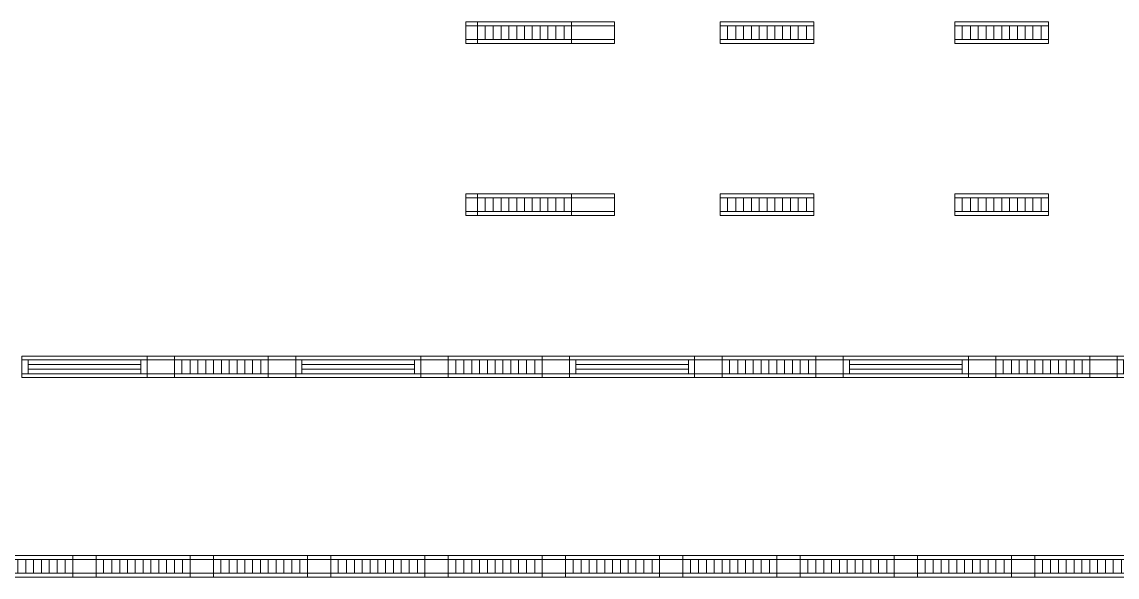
# Model space of a CAD drawing. Header units: millimetres. Extents: x -962357 to -591296, y -195428 to 59420.
# Drawn here: x -837880 to -823880, y -195428 to -188330 of the extents above; entities that cross this region are included whole.
import ezdxf

# ---------------------------------------------------------------- set-up
doc = ezdxf.new("R2010")
doc.units = ezdxf.units.MM
doc.linetypes.add('DPA_Hidden 50', pattern=[3, 2, -1])
doc.layers.add('A-GLAZ-CURT', color=2, linetype='Continuous', lineweight=9)

# ---------------------------------------------------------------- blocks, each defined once
blk = doc.blocks.new('DPA_CP_Metal Ceiling Panel1 - Horizontal with Gap-13940692-4180-01 LOWER PLATFORM LEVEL - REFLECTED CEILING PLAN')
at = {"layer": 'A-GLAZ-CURT'}
for p, q in [((-832207, 6974), (-832207, 7249)), ((-832207, 6974), (-832207, 7249)), ((-832207, 7249), (-832057, 7249)), ((-832207, 7249), (-832057, 7249)), ((-832207, 6974), (-832207, 7249)), ((-832207, 7199), (-832057, 7199)), ((-832057, 6974), (-832057, 7249)), ((-832057, 7249), (-832057, 6974)), ((-832057, 7249), (-832057, 6974)), ((-832207, 7024), (-832057, 7024)), ((-832207, 6974), (-832057, 6974)), ((-832057, 6974), (-832207, 6974)), ((-832057, 6974), (-832207, 6974))]:
    blk.add_line(p, q, dxfattribs=at)
blk = doc.blocks.new('DPA_CP_Metal Ceiling Luminaire2 - Linear Luminaire-12437131-4180-01 LOWER PLATFORM LEVEL - REFLECTED CEILING PLAN')
at = {"layer": 'A-GLAZ-CURT'}
for p, q in [((-832057, 6974), (-832057, 7249)), ((-832057, 7249), (-830857, 7249)), ((-832057, 7249), (-832057, 6974)), ((-830857, 7249), (-832057, 7249)), ((-832057, 7249), (-830857, 7249)), ((-832057, 7212), (-832057, 6974)), ((-832057, 7199), (-830857, 7199)), ((-830857, 7249), (-830857, 6974)), ((-830857, 6974), (-830857, 7249)), ((-830857, 7212), (-830857, 6974)), ((-832057, 7024), (-830857, 7024)), ((-830857, 6974), (-832057, 6974)), ((-830857, 6974), (-832057, 6974)), ((-832057, 6974), (-830857, 6974))]:
    blk.add_line(p, q, dxfattribs=at)
at = {"layer": 'A-GLAZ-CURT', "linetype": 'DPA_Hidden 50'}
for p, q in [((-831962, 7199), (-831962, 7024)), ((-831857, 7199), (-831857, 7024)), ((-831757, 7199), (-831757, 7024)), ((-831657, 7199), (-831657, 7024)), ((-831557, 7199), (-831557, 7024)), ((-831457, 7199), (-831457, 7024)), ((-831357, 7199), (-831357, 7024)), ((-831257, 7199), (-831257, 7024)), ((-831157, 7199), (-831157, 7024)), ((-831057, 7199), (-831057, 7024)), ((-830952, 7199), (-830952, 7024))]:
    blk.add_line(p, q, dxfattribs=at)
blk = doc.blocks.new('DPA_CP_Metal Ceiling Panel1 - Horizontal with Gap-12437177-4180-01 LOWER PLATFORM LEVEL - REFLECTED CEILING PLAN')
at = {"layer": 'A-GLAZ-CURT'}
for p, q in [((-830857, 6974), (-830857, 7249)), ((-830857, 6974), (-830857, 7249)), ((-830857, 7249), (-830307, 7249)), ((-830857, 7249), (-830307, 7249)), ((-830857, 6974), (-830857, 7249)), ((-830857, 7199), (-830307, 7199)), ((-830307, 6974), (-830307, 7249)), ((-830307, 7249), (-830307, 6974)), ((-830307, 7249), (-830307, 6974)), ((-830857, 7024), (-830307, 7024)), ((-830857, 6974), (-830307, 6974)), ((-830307, 6974), (-830857, 6974)), ((-830307, 6974), (-830857, 6974))]:
    blk.add_line(p, q, dxfattribs=at)
blk = doc.blocks.new('DPA_CP_Metal Ceiling Panel1 - Horizontal with Gap-12451702-4180-01 LOWER PLATFORM LEVEL - REFLECTED CEILING PLAN')
at = {"layer": 'A-GLAZ-CURT'}
for p, q in [((-832207, 4774), (-832207, 5049)), ((-832207, 4774), (-832207, 5049)), ((-832207, 5049), (-832057, 5049)), ((-832207, 5049), (-832057, 5049)), ((-832207, 4774), (-832207, 5049)), ((-832057, 4774), (-832057, 5049)), ((-832057, 5049), (-832057, 4774)), ((-832057, 5049), (-832057, 4774)), ((-832207, 4999), (-832057, 4999)), ((-832207, 4824), (-832057, 4824)), ((-832207, 4774), (-832057, 4774)), ((-832057, 4774), (-832207, 4774)), ((-832057, 4774), (-832207, 4774))]:
    blk.add_line(p, q, dxfattribs=at)
blk = doc.blocks.new('DPA_CP_Metal Ceiling Luminaire2 - Linear Luminaire-V63-4180-01 LOWER PLATFORM LEVEL - REFLECTED CEILING PLAN')
at = {"layer": 'A-GLAZ-CURT'}
for p, q in [((-824932, 152), (-824932, 427)), ((-824932, 427), (-823732, 427)), ((-824932, 427), (-824932, 152)), ((-823732, 427), (-824932, 427)), ((-824932, 427), (-823732, 427)), ((-823732, 427), (-823732, 152)), ((-823732, 152), (-823732, 427)), ((-824932, 389), (-824932, 152)), ((-824932, 377), (-823732, 377)), ((-823732, 389), (-823732, 152)), ((-824932, 202), (-823732, 202)), ((-823732, 152), (-824932, 152)), ((-823737, 152), (-824932, 152)), ((-824932, 152), (-823732, 152))]:
    blk.add_line(p, q, dxfattribs=at)
at = {"layer": 'A-GLAZ-CURT', "linetype": 'DPA_Hidden 50'}
for p, q in [((-824837, 377), (-824837, 202)), ((-824732, 377), (-824732, 202)), ((-824632, 377), (-824632, 202)), ((-824532, 377), (-824532, 202)), ((-824432, 377), (-824432, 202)), ((-824332, 377), (-824332, 202)), ((-824232, 377), (-824232, 202)), ((-824132, 377), (-824132, 202)), ((-824032, 377), (-824032, 202)), ((-823932, 377), (-823932, 202)), ((-823827, 377), (-823827, 202))]:
    blk.add_line(p, q, dxfattribs=at)
blk = doc.blocks.new('DPA_CP_Metal Ceiling Panel1 - Horizontal with Gap-13297912-4180-01 LOWER PLATFORM LEVEL - REFLECTED CEILING PLAN')
at = {"layer": 'A-GLAZ-CURT'}
for p, q in [((-786232, 152), (-786232, 427)), ((-786232, 152), (-786232, 427)), ((-786232, 427), (-785932, 427)), ((-786232, 427), (-785932, 427)), ((-786232, 152), (-786232, 427)), ((-785932, 152), (-785932, 427)), ((-785932, 427), (-785932, 152)), ((-785932, 427), (-785932, 152)), ((-786232, 377), (-785932, 377)), ((-786232, 202), (-785932, 202)), ((-786232, 152), (-785932, 152)), ((-785932, 152), (-786232, 152)), ((-785932, 152), (-786232, 152))]:
    blk.add_line(p, q, dxfattribs=at)
blk = doc.blocks.new('DPA_CP_Metal Ceiling Luminaire2 - Linear Luminaire-12404975-4180-01 LOWER PLATFORM LEVEL - REFLECTED CEILING PLAN')
at = {"layer": 'A-GLAZ-CURT'}
for p, q in [((-786932, 2702), (-786932, 2977)), ((-786932, 2977), (-785732, 2977)), ((-786932, 2977), (-786932, 2702)), ((-785732, 2977), (-786932, 2977)), ((-786932, 2977), (-785732, 2977)), ((-785732, 2977), (-785732, 2702)), ((-785732, 2702), (-785732, 2977)), ((-786932, 2939), (-786932, 2702)), ((-786932, 2927), (-785732, 2927)), ((-785732, 2939), (-785732, 2702)), ((-786932, 2752), (-785732, 2752)), ((-785732, 2702), (-786932, 2702)), ((-785732, 2702), (-786932, 2702)), ((-786932, 2702), (-785732, 2702))]:
    blk.add_line(p, q, dxfattribs=at)
at = {"layer": 'A-GLAZ-CURT', "linetype": 'DPA_Hidden 50'}
for p, q in [((-786837, 2927), (-786837, 2752)), ((-786732, 2927), (-786732, 2752)), ((-786632, 2927), (-786632, 2752)), ((-786532, 2927), (-786532, 2752)), ((-786432, 2927), (-786432, 2752)), ((-786332, 2927), (-786332, 2752)), ((-786232, 2927), (-786232, 2752)), ((-786132, 2927), (-786132, 2752)), ((-786032, 2927), (-786032, 2752)), ((-785932, 2927), (-785932, 2752)), ((-785827, 2927), (-785827, 2752))]:
    blk.add_line(p, q, dxfattribs=at)
blk = doc.blocks.new('DPA_CP_Metal Ceiling Luminaire2 - Linear Luminaire-V86-4180-01 LOWER PLATFORM LEVEL - REFLECTED CEILING PLAN')
at = {"layer": 'A-GLAZ-CURT'}
for p, q in [((-828957, 7249), (-827757, 7249)), ((-828957, 7249), (-828957, 6974)), ((-827757, 7249), (-828957, 7249)), ((-828957, 7249), (-827757, 7249)), ((-828957, 7212), (-828957, 6974)), ((-828957, 7199), (-827757, 7199)), ((-827757, 6974), (-827757, 7249)), ((-827757, 7212), (-827757, 6974)), ((-828957, 7024), (-827757, 7024)), ((-827757, 6974), (-828957, 6974)), ((-827757, 6974), (-828957, 6974)), ((-828957, 6974), (-827757, 6974))]:
    blk.add_line(p, q, dxfattribs=at)
at = {"layer": 'A-GLAZ-CURT', "linetype": 'DPA_Hidden 50'}
for p, q in [((-828862, 7199), (-828862, 7024)), ((-828757, 7199), (-828757, 7024)), ((-828657, 7199), (-828657, 7024)), ((-828557, 7199), (-828557, 7024)), ((-828457, 7199), (-828457, 7024)), ((-828357, 7199), (-828357, 7024)), ((-828257, 7199), (-828257, 7024)), ((-828157, 7199), (-828157, 7024)), ((-828057, 7199), (-828057, 7024)), ((-827957, 7199), (-827957, 7024)), ((-827852, 7199), (-827852, 7024))]:
    blk.add_line(p, q, dxfattribs=at)
blk = doc.blocks.new('DPA_CP_Metal Ceiling Air Supply1 - Linear Diffuser Air Supply-12404980-4180-01 LOWER PLATFORM LEVEL - REFLECTED CEILING PLAN')
at = {"layer": 'A-GLAZ-CURT'}
for p, q in [((-788882, 2702), (-788882, 2977)), ((-788882, 2977), (-787282, 2977)), ((-788882, 2702), (-788882, 2977)), ((-788882, 2977), (-787282, 2977)), ((-788882, 2977), (-787282, 2977)), ((-788882, 2702), (-788882, 2977)), ((-787282, 2702), (-787282, 2977)), ((-787282, 2977), (-787282, 2702)), ((-787282, 2977), (-787282, 2702)), ((-787282, 2927), (-788882, 2927)), ((-788802, 2927), (-788802, 2752)), ((-787362, 2927), (-787362, 2752)), ((-787282, 2752), (-788882, 2752)), ((-788882, 2702), (-787282, 2702)), ((-787282, 2702), (-788882, 2702)), ((-787282, 2702), (-788882, 2702))]:
    blk.add_line(p, q, dxfattribs=at)
at = {"layer": 'A-GLAZ-CURT', "linetype": 'DPA_Hidden 50'}
for p, q in [((-787362, 2868), (-788802, 2868)), ((-787362, 2810), (-788802, 2810))]:
    blk.add_line(p, q, dxfattribs=at)
blk = doc.blocks.new('DPA_CP_Metal Ceiling Panel1 - Horizontal with Gap-16028279-4180-01 LOWER PLATFORM LEVEL - REFLECTED CEILING PLAN')
at = {"layer": 'A-GLAZ-CURT'}
for p, q in [((-787282, 2702), (-787282, 2977)), ((-787282, 2702), (-787282, 2977)), ((-787282, 2977), (-786932, 2977)), ((-787282, 2977), (-786932, 2977)), ((-787282, 2702), (-787282, 2977)), ((-786932, 2702), (-786932, 2977)), ((-786932, 2977), (-786932, 2702)), ((-786932, 2977), (-786932, 2702)), ((-787282, 2927), (-786932, 2927)), ((-787282, 2752), (-786932, 2752)), ((-787282, 2702), (-786932, 2702)), ((-786932, 2702), (-787282, 2702)), ((-786932, 2702), (-787282, 2702))]:
    blk.add_line(p, q, dxfattribs=at)
blk = doc.blocks.new('C-1-PP19-AR-4180-01-B_20250908-040939_EXDOWNLIGHT')
at = {"layer": 'A-GLAZ-CURT'}
for name, p in [('DPA_CP_Metal Ceiling Panel1 - Horizontal with Gap-13940692-4180-01 LOWER PLATFORM LEVEL - REFLECTED CEILING PLAN', (744682, -199159)), ('DPA_CP_Metal Ceiling Luminaire2 - Linear Luminaire-12437131-4180-01 LOWER PLATFORM LEVEL - REFLECTED CEILING PLAN', (744682, -199159)), ('DPA_CP_Metal Ceiling Panel1 - Horizontal with Gap-12437177-4180-01 LOWER PLATFORM LEVEL - REFLECTED CEILING PLAN', (744682, -199159)), ('DPA_CP_Metal Ceiling Luminaire2 - Linear Luminaire-V86-4180-01 LOWER PLATFORM LEVEL - REFLECTED CEILING PLAN', (744682, -199159)), ('DPA_CP_Metal Ceiling Luminaire2 - Linear Luminaire-V86-4180-01 LOWER PLATFORM LEVEL - REFLECTED CEILING PLAN', (747682, -199159)), ('DPA_CP_Metal Ceiling Panel1 - Horizontal with Gap-12451702-4180-01 LOWER PLATFORM LEVEL - REFLECTED CEILING PLAN', (744682, -199159)), ('DPA_CP_Metal Ceiling Luminaire2 - Linear Luminaire-12437131-4180-01 LOWER PLATFORM LEVEL - REFLECTED CEILING PLAN', (744682, -201359)), ('DPA_CP_Metal Ceiling Panel1 - Horizontal with Gap-12437177-4180-01 LOWER PLATFORM LEVEL - REFLECTED CEILING PLAN', (744682, -201359)), ('DPA_CP_Metal Ceiling Luminaire2 - Linear Luminaire-V86-4180-01 LOWER PLATFORM LEVEL - REFLECTED CEILING PLAN', (744682, -201359)), ('DPA_CP_Metal Ceiling Luminaire2 - Linear Luminaire-V86-4180-01 LOWER PLATFORM LEVEL - REFLECTED CEILING PLAN', (747682, -201359)), ('DPA_CP_Metal Ceiling Air Supply1 - Linear Diffuser Air Supply-12404980-4180-01 LOWER PLATFORM LEVEL - REFLECTED CEILING PLAN', (695682, -199159)), ('DPA_CP_Metal Ceiling Air Supply1 - Linear Diffuser Air Supply-12404980-4180-01 LOWER PLATFORM LEVEL - REFLECTED CEILING PLAN', (695682, -199159)), ('DPA_CP_Metal Ceiling Air Supply1 - Linear Diffuser Air Supply-12404980-4180-01 LOWER PLATFORM LEVEL - REFLECTED CEILING PLAN', (695682, -199159)), ('DPA_CP_Metal Ceiling Panel1 - Horizontal with Gap-16028279-4180-01 LOWER PLATFORM LEVEL - REFLECTED CEILING PLAN', (695682, -199159)), ('DPA_CP_Metal Ceiling Panel1 - Horizontal with Gap-16028279-4180-01 LOWER PLATFORM LEVEL - REFLECTED CEILING PLAN', (695682, -199159)), ('DPA_CP_Metal Ceiling Panel1 - Horizontal with Gap-16028279-4180-01 LOWER PLATFORM LEVEL - REFLECTED CEILING PLAN', (695682, -199159)), ('DPA_CP_Metal Ceiling Luminaire2 - Linear Luminaire-12404975-4180-01 LOWER PLATFORM LEVEL - REFLECTED CEILING PLAN', (695682, -199159)), ('DPA_CP_Metal Ceiling Luminaire2 - Linear Luminaire-12404975-4180-01 LOWER PLATFORM LEVEL - REFLECTED CEILING PLAN', (695682, -199159)), ('DPA_CP_Metal Ceiling Luminaire2 - Linear Luminaire-12404975-4180-01 LOWER PLATFORM LEVEL - REFLECTED CEILING PLAN', (695682, -199159)), ('DPA_CP_Metal Ceiling Panel1 - Horizontal with Gap-16028279-4180-01 LOWER PLATFORM LEVEL - REFLECTED CEILING PLAN', (697232, -199159)), ('DPA_CP_Metal Ceiling Panel1 - Horizontal with Gap-16028279-4180-01 LOWER PLATFORM LEVEL - REFLECTED CEILING PLAN', (697232, -199159)), ('DPA_CP_Metal Ceiling Panel1 - Horizontal with Gap-16028279-4180-01 LOWER PLATFORM LEVEL - REFLECTED CEILING PLAN', (697232, -199159)), ('DPA_CP_Metal Ceiling Air Supply1 - Linear Diffuser Air Supply-12404980-4180-01 LOWER PLATFORM LEVEL - REFLECTED CEILING PLAN', (699182, -199159)), ('DPA_CP_Metal Ceiling Air Supply1 - Linear Diffuser Air Supply-12404980-4180-01 LOWER PLATFORM LEVEL - REFLECTED CEILING PLAN', (699182, -199159)), ('DPA_CP_Metal Ceiling Air Supply1 - Linear Diffuser Air Supply-12404980-4180-01 LOWER PLATFORM LEVEL - REFLECTED CEILING PLAN', (699182, -199159)), ('DPA_CP_Metal Ceiling Panel1 - Horizontal with Gap-16028279-4180-01 LOWER PLATFORM LEVEL - REFLECTED CEILING PLAN', (699182, -199159)), ('DPA_CP_Metal Ceiling Panel1 - Horizontal with Gap-16028279-4180-01 LOWER PLATFORM LEVEL - REFLECTED CEILING PLAN', (699182, -199159)), ('DPA_CP_Metal Ceiling Panel1 - Horizontal with Gap-16028279-4180-01 LOWER PLATFORM LEVEL - REFLECTED CEILING PLAN', (699182, -199159)), ('DPA_CP_Metal Ceiling Luminaire2 - Linear Luminaire-12404975-4180-01 LOWER PLATFORM LEVEL - REFLECTED CEILING PLAN', (699182, -199159)), ('DPA_CP_Metal Ceiling Luminaire2 - Linear Luminaire-12404975-4180-01 LOWER PLATFORM LEVEL - REFLECTED CEILING PLAN', (699182, -199159)), ('DPA_CP_Metal Ceiling Luminaire2 - Linear Luminaire-12404975-4180-01 LOWER PLATFORM LEVEL - REFLECTED CEILING PLAN', (699182, -199159)), ('DPA_CP_Metal Ceiling Panel1 - Horizontal with Gap-16028279-4180-01 LOWER PLATFORM LEVEL - REFLECTED CEILING PLAN', (700732, -199159)), ('DPA_CP_Metal Ceiling Panel1 - Horizontal with Gap-16028279-4180-01 LOWER PLATFORM LEVEL - REFLECTED CEILING PLAN', (700732, -199159)), ('DPA_CP_Metal Ceiling Panel1 - Horizontal with Gap-16028279-4180-01 LOWER PLATFORM LEVEL - REFLECTED CEILING PLAN', (700732, -199159)), ('DPA_CP_Metal Ceiling Air Supply1 - Linear Diffuser Air Supply-12404980-4180-01 LOWER PLATFORM LEVEL - REFLECTED CEILING PLAN', (702682, -199159)), ('DPA_CP_Metal Ceiling Air Supply1 - Linear Diffuser Air Supply-12404980-4180-01 LOWER PLATFORM LEVEL - REFLECTED CEILING PLAN', (702682, -199159)), ('DPA_CP_Metal Ceiling Air Supply1 - Linear Diffuser Air Supply-12404980-4180-01 LOWER PLATFORM LEVEL - REFLECTED CEILING PLAN', (702682, -199159)), ('DPA_CP_Metal Ceiling Panel1 - Horizontal with Gap-16028279-4180-01 LOWER PLATFORM LEVEL - REFLECTED CEILING PLAN', (702682, -199159)), ('DPA_CP_Metal Ceiling Panel1 - Horizontal with Gap-16028279-4180-01 LOWER PLATFORM LEVEL - REFLECTED CEILING PLAN', (702682, -199159)), ('DPA_CP_Metal Ceiling Panel1 - Horizontal with Gap-16028279-4180-01 LOWER PLATFORM LEVEL - REFLECTED CEILING PLAN', (702682, -199159)), ('DPA_CP_Metal Ceiling Luminaire2 - Linear Luminaire-12404975-4180-01 LOWER PLATFORM LEVEL - REFLECTED CEILING PLAN', (702682, -199159)), ('DPA_CP_Metal Ceiling Luminaire2 - Linear Luminaire-12404975-4180-01 LOWER PLATFORM LEVEL - REFLECTED CEILING PLAN', (702682, -199159)), ('DPA_CP_Metal Ceiling Luminaire2 - Linear Luminaire-12404975-4180-01 LOWER PLATFORM LEVEL - REFLECTED CEILING PLAN', (702682, -199159)), ('DPA_CP_Metal Ceiling Panel1 - Horizontal with Gap-16028279-4180-01 LOWER PLATFORM LEVEL - REFLECTED CEILING PLAN', (704232, -199159)), ('DPA_CP_Metal Ceiling Panel1 - Horizontal with Gap-16028279-4180-01 LOWER PLATFORM LEVEL - REFLECTED CEILING PLAN', (704232, -199159)), ('DPA_CP_Metal Ceiling Panel1 - Horizontal with Gap-16028279-4180-01 LOWER PLATFORM LEVEL - REFLECTED CEILING PLAN', (704232, -199159)), ('DPA_CP_Metal Ceiling Air Supply1 - Linear Diffuser Air Supply-12404980-4180-01 LOWER PLATFORM LEVEL - REFLECTED CEILING PLAN', (706182, -199159)), ('DPA_CP_Metal Ceiling Air Supply1 - Linear Diffuser Air Supply-12404980-4180-01 LOWER PLATFORM LEVEL - REFLECTED CEILING PLAN', (706182, -199159)), ('DPA_CP_Metal Ceiling Air Supply1 - Linear Diffuser Air Supply-12404980-4180-01 LOWER PLATFORM LEVEL - REFLECTED CEILING PLAN', (706182, -199159)), ('DPA_CP_Metal Ceiling Panel1 - Horizontal with Gap-16028279-4180-01 LOWER PLATFORM LEVEL - REFLECTED CEILING PLAN', (706182, -199159)), ('DPA_CP_Metal Ceiling Panel1 - Horizontal with Gap-16028279-4180-01 LOWER PLATFORM LEVEL - REFLECTED CEILING PLAN', (706182, -199159)), ('DPA_CP_Metal Ceiling Panel1 - Horizontal with Gap-16028279-4180-01 LOWER PLATFORM LEVEL - REFLECTED CEILING PLAN', (706182, -199159)), ('DPA_CP_Metal Ceiling Luminaire2 - Linear Luminaire-12404975-4180-01 LOWER PLATFORM LEVEL - REFLECTED CEILING PLAN', (706182, -199159)), ('DPA_CP_Metal Ceiling Luminaire2 - Linear Luminaire-12404975-4180-01 LOWER PLATFORM LEVEL - REFLECTED CEILING PLAN', (706182, -199159)), ('DPA_CP_Metal Ceiling Luminaire2 - Linear Luminaire-12404975-4180-01 LOWER PLATFORM LEVEL - REFLECTED CEILING PLAN', (706182, -199159)), ('DPA_CP_Metal Ceiling Panel1 - Horizontal with Gap-16028279-4180-01 LOWER PLATFORM LEVEL - REFLECTED CEILING PLAN', (707732, -199159)), ('DPA_CP_Metal Ceiling Panel1 - Horizontal with Gap-16028279-4180-01 LOWER PLATFORM LEVEL - REFLECTED CEILING PLAN', (707732, -199159)), ('DPA_CP_Metal Ceiling Panel1 - Horizontal with Gap-16028279-4180-01 LOWER PLATFORM LEVEL - REFLECTED CEILING PLAN', (707732, -199159)), ('DPA_CP_Metal Ceiling Air Supply1 - Linear Diffuser Air Supply-12404980-4180-01 LOWER PLATFORM LEVEL - REFLECTED CEILING PLAN', (709682, -199159)), ('DPA_CP_Metal Ceiling Air Supply1 - Linear Diffuser Air Supply-12404980-4180-01 LOWER PLATFORM LEVEL - REFLECTED CEILING PLAN', (709682, -199159)), ('DPA_CP_Metal Ceiling Air Supply1 - Linear Diffuser Air Supply-12404980-4180-01 LOWER PLATFORM LEVEL - REFLECTED CEILING PLAN', (709682, -199159)), ('DPA_CP_Metal Ceiling Luminaire2 - Linear Luminaire-12404975-4180-01 LOWER PLATFORM LEVEL - REFLECTED CEILING PLAN', (693182, -201709)), ('DPA_CP_Metal Ceiling Luminaire2 - Linear Luminaire-12404975-4180-01 LOWER PLATFORM LEVEL - REFLECTED CEILING PLAN', (693182, -201709)), ('DPA_CP_Metal Ceiling Luminaire2 - Linear Luminaire-12404975-4180-01 LOWER PLATFORM LEVEL - REFLECTED CEILING PLAN', (693182, -201709)), ('DPA_CP_Metal Ceiling Panel1 - Horizontal with Gap-13297912-4180-01 LOWER PLATFORM LEVEL - REFLECTED CEILING PLAN', (693682, -199159)), ('DPA_CP_Metal Ceiling Panel1 - Horizontal with Gap-13297912-4180-01 LOWER PLATFORM LEVEL - REFLECTED CEILING PLAN', (693682, -199159)), ('DPA_CP_Metal Ceiling Panel1 - Horizontal with Gap-13297912-4180-01 LOWER PLATFORM LEVEL - REFLECTED CEILING PLAN', (693682, -199159)), ('DPA_CP_Metal Ceiling Luminaire2 - Linear Luminaire-12404975-4180-01 LOWER PLATFORM LEVEL - REFLECTED CEILING PLAN', (694682, -201709)), ('DPA_CP_Metal Ceiling Luminaire2 - Linear Luminaire-12404975-4180-01 LOWER PLATFORM LEVEL - REFLECTED CEILING PLAN', (694682, -201709)), ('DPA_CP_Metal Ceiling Luminaire2 - Linear Luminaire-12404975-4180-01 LOWER PLATFORM LEVEL - REFLECTED CEILING PLAN', (694682, -201709)), ('DPA_CP_Metal Ceiling Panel1 - Horizontal with Gap-13297912-4180-01 LOWER PLATFORM LEVEL - REFLECTED CEILING PLAN', (695182, -199159)), ('DPA_CP_Metal Ceiling Panel1 - Horizontal with Gap-13297912-4180-01 LOWER PLATFORM LEVEL - REFLECTED CEILING PLAN', (695182, -199159)), ('DPA_CP_Metal Ceiling Panel1 - Horizontal with Gap-13297912-4180-01 LOWER PLATFORM LEVEL - REFLECTED CEILING PLAN', (695182, -199159)), ('DPA_CP_Metal Ceiling Luminaire2 - Linear Luminaire-12404975-4180-01 LOWER PLATFORM LEVEL - REFLECTED CEILING PLAN', (696182, -201709)), ('DPA_CP_Metal Ceiling Luminaire2 - Linear Luminaire-12404975-4180-01 LOWER PLATFORM LEVEL - REFLECTED CEILING PLAN', (696182, -201709)), ('DPA_CP_Metal Ceiling Luminaire2 - Linear Luminaire-12404975-4180-01 LOWER PLATFORM LEVEL - REFLECTED CEILING PLAN', (696182, -201709)), ('DPA_CP_Metal Ceiling Panel1 - Horizontal with Gap-13297912-4180-01 LOWER PLATFORM LEVEL - REFLECTED CEILING PLAN', (696682, -199159)), ('DPA_CP_Metal Ceiling Panel1 - Horizontal with Gap-13297912-4180-01 LOWER PLATFORM LEVEL - REFLECTED CEILING PLAN', (696682, -199159)), ('DPA_CP_Metal Ceiling Panel1 - Horizontal with Gap-13297912-4180-01 LOWER PLATFORM LEVEL - REFLECTED CEILING PLAN', (696682, -199159)), ('DPA_CP_Metal Ceiling Luminaire2 - Linear Luminaire-12404975-4180-01 LOWER PLATFORM LEVEL - REFLECTED CEILING PLAN', (697682, -201709)), ('DPA_CP_Metal Ceiling Luminaire2 - Linear Luminaire-12404975-4180-01 LOWER PLATFORM LEVEL - REFLECTED CEILING PLAN', (697682, -201709)), ('DPA_CP_Metal Ceiling Luminaire2 - Linear Luminaire-12404975-4180-01 LOWER PLATFORM LEVEL - REFLECTED CEILING PLAN', (697682, -201709)), ('DPA_CP_Metal Ceiling Panel1 - Horizontal with Gap-13297912-4180-01 LOWER PLATFORM LEVEL - REFLECTED CEILING PLAN', (698182, -199159)), ('DPA_CP_Metal Ceiling Panel1 - Horizontal with Gap-13297912-4180-01 LOWER PLATFORM LEVEL - REFLECTED CEILING PLAN', (698182, -199159)), ('DPA_CP_Metal Ceiling Panel1 - Horizontal with Gap-13297912-4180-01 LOWER PLATFORM LEVEL - REFLECTED CEILING PLAN', (698182, -199159)), ('DPA_CP_Metal Ceiling Luminaire2 - Linear Luminaire-12404975-4180-01 LOWER PLATFORM LEVEL - REFLECTED CEILING PLAN', (699182, -201709)), ('DPA_CP_Metal Ceiling Luminaire2 - Linear Luminaire-12404975-4180-01 LOWER PLATFORM LEVEL - REFLECTED CEILING PLAN', (699182, -201709)), ('DPA_CP_Metal Ceiling Luminaire2 - Linear Luminaire-12404975-4180-01 LOWER PLATFORM LEVEL - REFLECTED CEILING PLAN', (699182, -201709)), ('DPA_CP_Metal Ceiling Panel1 - Horizontal with Gap-13297912-4180-01 LOWER PLATFORM LEVEL - REFLECTED CEILING PLAN', (699682, -199159)), ('DPA_CP_Metal Ceiling Panel1 - Horizontal with Gap-13297912-4180-01 LOWER PLATFORM LEVEL - REFLECTED CEILING PLAN', (699682, -199159)), ('DPA_CP_Metal Ceiling Panel1 - Horizontal with Gap-13297912-4180-01 LOWER PLATFORM LEVEL - REFLECTED CEILING PLAN', (699682, -199159)), ('DPA_CP_Metal Ceiling Luminaire2 - Linear Luminaire-12404975-4180-01 LOWER PLATFORM LEVEL - REFLECTED CEILING PLAN', (700682, -201709)), ('DPA_CP_Metal Ceiling Luminaire2 - Linear Luminaire-12404975-4180-01 LOWER PLATFORM LEVEL - REFLECTED CEILING PLAN', (700682, -201709)), ('DPA_CP_Metal Ceiling Luminaire2 - Linear Luminaire-12404975-4180-01 LOWER PLATFORM LEVEL - REFLECTED CEILING PLAN', (700682, -201709)), ('DPA_CP_Metal Ceiling Panel1 - Horizontal with Gap-13297912-4180-01 LOWER PLATFORM LEVEL - REFLECTED CEILING PLAN', (701182, -199159)), ('DPA_CP_Metal Ceiling Panel1 - Horizontal with Gap-13297912-4180-01 LOWER PLATFORM LEVEL - REFLECTED CEILING PLAN', (701182, -199159)), ('DPA_CP_Metal Ceiling Panel1 - Horizontal with Gap-13297912-4180-01 LOWER PLATFORM LEVEL - REFLECTED CEILING PLAN', (701182, -199159)), ('DPA_CP_Metal Ceiling Luminaire2 - Linear Luminaire-12404975-4180-01 LOWER PLATFORM LEVEL - REFLECTED CEILING PLAN', (702182, -201709)), ('DPA_CP_Metal Ceiling Luminaire2 - Linear Luminaire-12404975-4180-01 LOWER PLATFORM LEVEL - REFLECTED CEILING PLAN', (702182, -201709)), ('DPA_CP_Metal Ceiling Luminaire2 - Linear Luminaire-12404975-4180-01 LOWER PLATFORM LEVEL - REFLECTED CEILING PLAN', (702182, -201709)), ('DPA_CP_Metal Ceiling Panel1 - Horizontal with Gap-13297912-4180-01 LOWER PLATFORM LEVEL - REFLECTED CEILING PLAN', (702682, -199159)), ('DPA_CP_Metal Ceiling Panel1 - Horizontal with Gap-13297912-4180-01 LOWER PLATFORM LEVEL - REFLECTED CEILING PLAN', (702682, -199159)), ('DPA_CP_Metal Ceiling Panel1 - Horizontal with Gap-13297912-4180-01 LOWER PLATFORM LEVEL - REFLECTED CEILING PLAN', (702682, -199159)), ('DPA_CP_Metal Ceiling Luminaire2 - Linear Luminaire-12404975-4180-01 LOWER PLATFORM LEVEL - REFLECTED CEILING PLAN', (703682, -201709)), ('DPA_CP_Metal Ceiling Luminaire2 - Linear Luminaire-12404975-4180-01 LOWER PLATFORM LEVEL - REFLECTED CEILING PLAN', (703682, -201709)), ('DPA_CP_Metal Ceiling Luminaire2 - Linear Luminaire-12404975-4180-01 LOWER PLATFORM LEVEL - REFLECTED CEILING PLAN', (703682, -201709)), ('DPA_CP_Metal Ceiling Panel1 - Horizontal with Gap-13297912-4180-01 LOWER PLATFORM LEVEL - REFLECTED CEILING PLAN', (704182, -199159)), ('DPA_CP_Metal Ceiling Panel1 - Horizontal with Gap-13297912-4180-01 LOWER PLATFORM LEVEL - REFLECTED CEILING PLAN', (704182, -199159)), ('DPA_CP_Metal Ceiling Panel1 - Horizontal with Gap-13297912-4180-01 LOWER PLATFORM LEVEL - REFLECTED CEILING PLAN', (704182, -199159)), ('DPA_CP_Metal Ceiling Luminaire2 - Linear Luminaire-12404975-4180-01 LOWER PLATFORM LEVEL - REFLECTED CEILING PLAN', (705182, -201709)), ('DPA_CP_Metal Ceiling Luminaire2 - Linear Luminaire-12404975-4180-01 LOWER PLATFORM LEVEL - REFLECTED CEILING PLAN', (705182, -201709)), ('DPA_CP_Metal Ceiling Luminaire2 - Linear Luminaire-12404975-4180-01 LOWER PLATFORM LEVEL - REFLECTED CEILING PLAN', (705182, -201709)), ('DPA_CP_Metal Ceiling Panel1 - Horizontal with Gap-13297912-4180-01 LOWER PLATFORM LEVEL - REFLECTED CEILING PLAN', (705682, -199159)), ('DPA_CP_Metal Ceiling Panel1 - Horizontal with Gap-13297912-4180-01 LOWER PLATFORM LEVEL - REFLECTED CEILING PLAN', (705682, -199159)), ('DPA_CP_Metal Ceiling Panel1 - Horizontal with Gap-13297912-4180-01 LOWER PLATFORM LEVEL - REFLECTED CEILING PLAN', (705682, -199159)), ('DPA_CP_Metal Ceiling Luminaire2 - Linear Luminaire-V63-4180-01 LOWER PLATFORM LEVEL - REFLECTED CEILING PLAN', (744682, -199159)), ('DPA_CP_Metal Ceiling Luminaire2 - Linear Luminaire-V63-4180-01 LOWER PLATFORM LEVEL - REFLECTED CEILING PLAN', (744682, -199159)), ('DPA_CP_Metal Ceiling Luminaire2 - Linear Luminaire-V63-4180-01 LOWER PLATFORM LEVEL - REFLECTED CEILING PLAN', (744682, -199159))]:
    blk.add_blockref(name, p, dxfattribs=at)

msp = doc.modelspace()

# ---------------------------------------------------------------- block references
msp.add_blockref('C-1-PP19-AR-4180-01-B_20250908-040939_EXDOWNLIGHT', (-744680, 3580))

doc.saveas('drawing.dxf')
